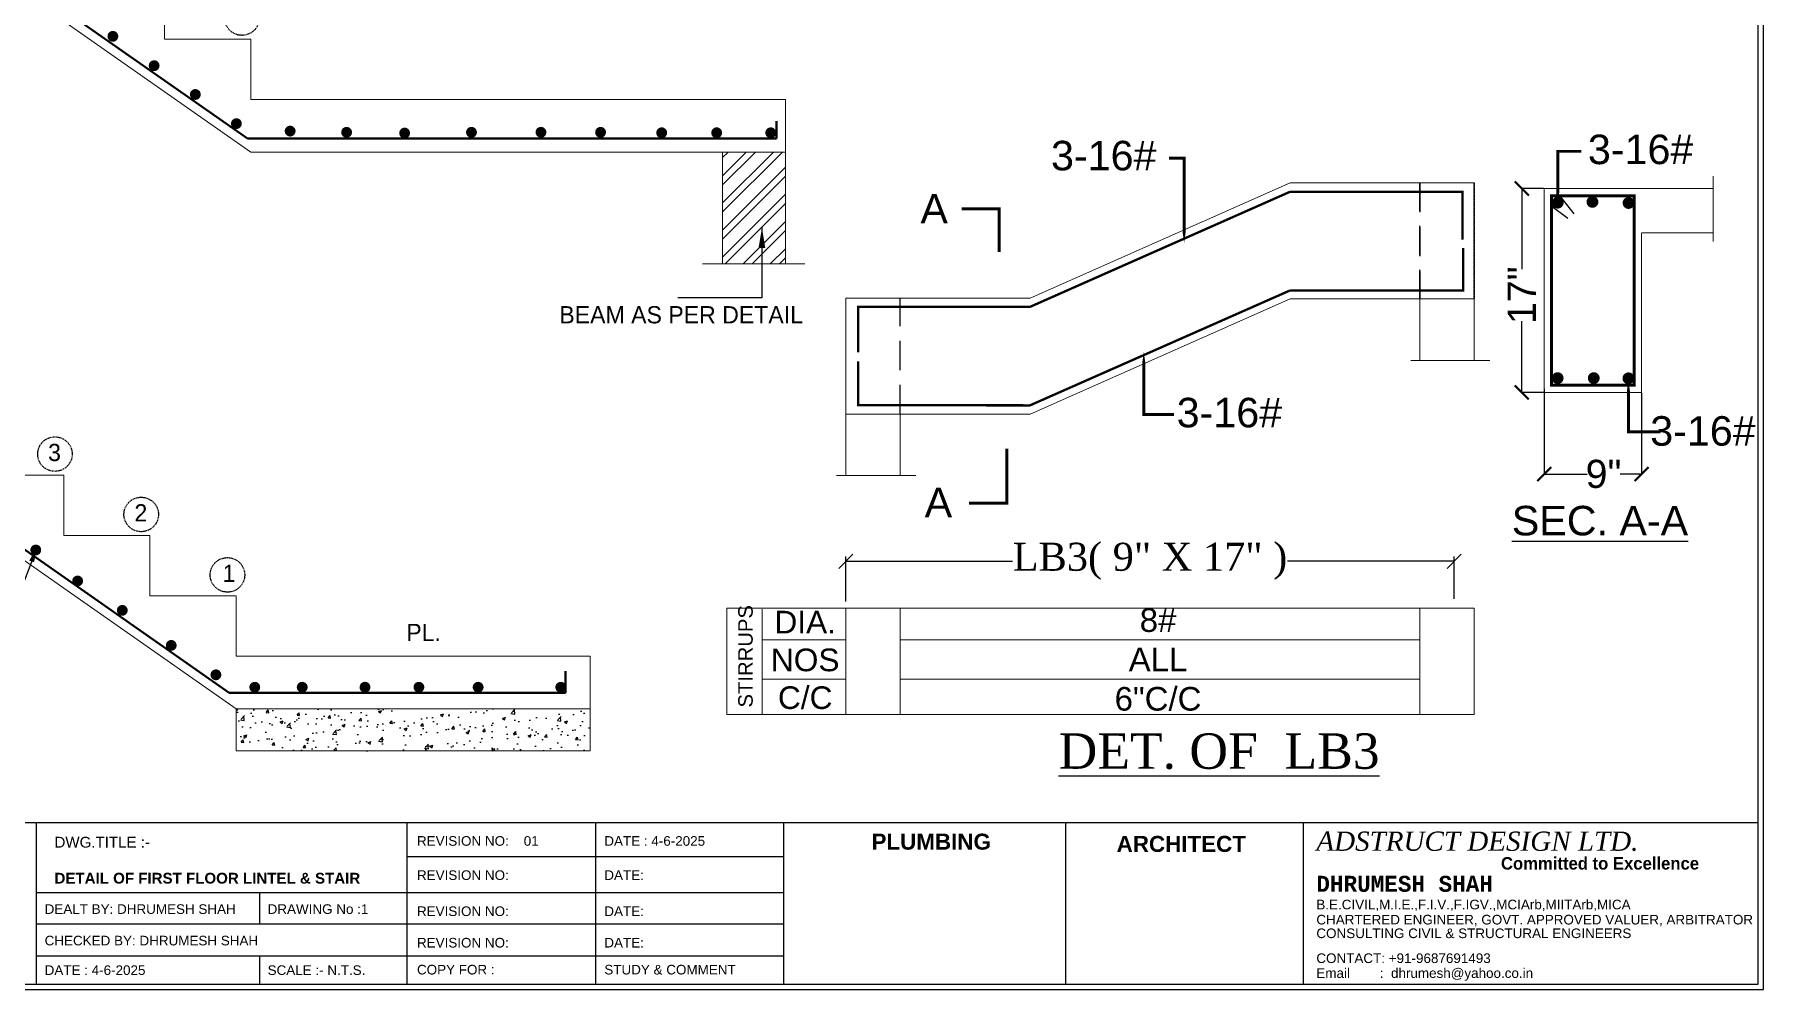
# Model space of a CAD drawing. Header units: millimetres. Extents: x 56222 to 162971, y -175692 to -121287.
# Drawn here: x 160693.4 to 161062, y -175251.5 to -175047.9 of the extents above; entities that cross this region are included whole.
import ezdxf

# ---------------------------------------------------------------- set-up
doc = ezdxf.new("R2010")
doc.units = ezdxf.units.MM
doc.header["$MEASUREMENT"] = 0
doc.header["$PDMODE"] = 35
for name, pattern in [('DASHED2', [0.375, 0.25, -0.125]), ('HIDDEN', [0.375, 0.25, -0.125]), ('TEXT', [0.125, 0, -0.125])]:
    doc.linetypes.add(name, pattern=pattern)
doc.layers.get('Defpoints').update_dxf_attribs({"color": 220})
doc.layers.add('0 @ 1', color=7, linetype='Continuous')
doc.layers.add('BASE', color=2, linetype='Continuous')
for name, color, linetype, lineweight in [('BEAM', 160, 'HIDDEN', 25), ('BM', 7, 'Continuous', 18), ('DIMENSION', 86, 'Continuous', 25), ('footing', 160, 'Continuous', 25), ('REINF.', 6, 'Continuous', 40), ('STAIR', 182, 'Continuous', 18), ('STEEL', 181, 'Continuous', 25), ('STR.TEXT.', 1, 'Continuous', 25), ('TEXT', 1, 'TEXT', 9), ('wall', 7, 'Continuous', 30)]:
    doc.layers.add(name, color=color, linetype=linetype, lineweight=lineweight)
doc.styles.add('arial', font='GOTHIC.TTF')
doc.styles.add('Dime _ Feet only', font='arial.ttf', dxfattribs={"height": 0.23})
doc.styles.add('KIRAN', font='times.ttf')
doc.styles.add('R1', font='times.ttf')
doc.styles.add('S1', font='times.ttf', dxfattribs={"height": 6.5})
doc.styles.add('style2', font='arial.ttf', dxfattribs={"height": 6})
doc.styles.add('VINAY', font='swiss.ttf')
doc.linetypes.add('ZIGZAG', pattern='A,0.0001,-0.2,[131,ltypeshp.shx,S=0.2,R=0,X=-0.2,Y=0],-0.4,[131,ltypeshp.shx,S=0.2,R=180,X=0.2,Y=0],-0.2', length=0.8001)
doc.dimstyles.new('Dime _ Feet only', dxfattribs={"dimtxt": 0.23, "dimasz": 0.1, "dimexe": 0.1, "dimexo": 0.1, "dimgap": 0.06, "dimtad": 0, "dimlfac": 39.375, "dimrnd": 1, "dimzin": 1, "dimdsep": 46, "dimlunit": 4, "dimtxsty": 'Dime _ Feet only', "dimblk": 'ARCHTICK', "dimcen": 0, "dimdle": 0.1, "dimclrd": 256, "dimclre": 256, "dimazin": 0, "dimtfac": 1, "dimtofl": 0, "dimtmove": 0, "dimatfit": 3, "dimldrblk": 'ARCHTICK', "dimfxl": 4.5, "dimfrac": 1, "dimtolj": 1, "dimtzin": 0, "dimarcsym": 1})
doc.dimstyles.new('KIRAN', dxfattribs={"dimtxt": 4, "dimasz": 3, "dimexe": 1, "dimexo": 2, "dimgap": 1, "dimtad": 0, "dimdec": 1, "dimzin": 0, "dimdsep": 46, "dimlunit": 4, "dimtxsty": 'KIRAN', "dimblk": 'OBLIQUE', "dimcen": 6, "dimclrd": 11, "dimclre": 11, "dimclrt": 6, "dimadec": 0, "dimazin": 0, "dimtfac": 1, "dimtdec": 1, "dimtofl": 0, "dimtmove": 0, "dimatfit": 3, "dimfxl": 1, "dimtolj": 1, "dimtzin": 0, "dimarcsym": 0})
doc.dimstyles.new('STAIRCASE DETAILS', dxfattribs={"dimtxt": 3.5, "dimasz": 4.5, "dimexe": 1, "dimexo": 1, "dimgap": 1, "dimtad": 1, "dimzin": 0, "dimdsep": 46, "dimlunit": 4, "dimtxsty": 'arial', "dimblk": 'OBLIQUE', "dimcen": 0.125, "dimclrd": 256, "dimclre": 256, "dimclrt": 256, "dimadec": 0, "dimazin": 0, "dimtfac": 1, "dimtofl": 0, "dimtmove": 0, "dimatfit": 3, "dimfxl": 0.18, "dimtolj": 1, "dimtzin": 0, "dimlwd": -1, "dimlwe": -1, "dimarcsym": 1})
doc.dimstyles.get("Standard").update_dxf_attribs({"dimtxt": 18, "dimasz": 6, "dimexe": 4.5, "dimexo": 9.0625, "dimgap": 0.09, "dimtad": 0, "dimdec": 0, "dimzin": 0, "dimdsep": 46, "dimlunit": 4, "dimtxsty": 'R1', "dimblk": 'OBLIQUE', "dimcen": 0.09, "dimadec": 0, "dimazin": 0, "dimtfac": 1, "dimtdec": 0, "dimtofl": 0, "dimtmove": 0, "dimatfit": 3, "dimfxl": 1, "dimtolj": 1, "dimtzin": 0, "dimarcsym": 0})

# ---------------------------------------------------------------- blocks, each defined once
blk = doc.blocks.new('_Oblique')
at = {"layer": 'wall', "color": 0, "lineweight": -2}
blk.add_line((-0.5, -0.5), (0.5, 0.5), dxfattribs=at)
blk = doc.blocks.new('*D380')
at = {"layer": 'Defpoints', "color": 0, "transparency": 16777216}
for p in [(160996.05, -175160.18), (160866.34, -175170.73), (160996.05, -175170.2)]:
    blk.add_point(p, dxfattribs=at)
at = {"layer": 'STEEL', "color": 11, "lineweight": -2, "transparency": 16777216}
for p, q in [((160866.34, -175168.73), (160866.34, -175159.18)), ((160866.34, -175160.18), (160901.86, -175160.18)), ((160996.05, -175160.18), (160960.53, -175160.18)), ((160996.05, -175168.2), (160996.05, -175159.18))]:
    blk.add_line(p, q, dxfattribs=at)
at = {"layer": 'STEEL', "color": 11, "lineweight": -2, "transparency": 16777216, "xscale": 3, "yscale": 3, "zscale": 3, "rotation": 180}
blk.add_blockref('_Oblique', (160866.34, -175160.18), dxfattribs=at)
at = {"layer": 'STEEL', "color": 11, "lineweight": -2, "transparency": 16777216, "xscale": 3, "yscale": 3, "zscale": 3}
blk.add_blockref('_Oblique', (160996.05, -175160.18), dxfattribs=at)
at = {"layer": 'STEEL', "color": 6, "lineweight": 25, "transparency": 16777216, "insert": (160931.2, -175160.18), "char_height": 6, "attachment_point": 5, "style": 'KIRAN'}
blk.add_mtext('\\A1;{\\H0.9962x;LB3( 9" X 17" ) }', dxfattribs=at)
blk = doc.blocks.new('_ArchTick')
at = {"color": 0, "linetype": 'ByBlock', "const_width": 0.15}
blk.add_lwpolyline([(-0.5, -0.5), (0.5, 0.5)], dxfattribs=at)
blk = doc.blocks.new('*D379')
at = {"layer": 'Defpoints', "color": 0, "transparency": 16777216}
for p in [(161015.22, -175080.7), (161010.45, -175124.18), (161015.22, -175124.18)]:
    blk.add_point(p, dxfattribs=at)
at = {"layer": 'DIMENSION', "lineweight": -2, "transparency": 16777216}
for p, q in [((161015.12, -175080.7), (161010.35, -175080.7)), ((161010.45, -175080.6), (161010.45, -175097.89)), ((161010.45, -175124.28), (161010.45, -175109.01)), ((161015.12, -175124.18), (161010.35, -175124.18))]:
    blk.add_line(p, q, dxfattribs=at)
at = {"layer": 'DIMENSION', "lineweight": -2, "transparency": 16777216, "xscale": 3, "yscale": 3, "zscale": 3}
for p, rotation in [((161010.45, -175080.7), 90), ((161010.45, -175124.18), 270)]:
    blk.add_blockref('_ArchTick', p, dxfattribs=dict(at, rotation=rotation))
at = {"layer": 'DIMENSION', "color": 0, "transparency": 16777216, "insert": (161010.45, -175103.45), "char_height": 0.23, "attachment_point": 5, "rotation": 90, "style": 'Dime _ Feet only'}
blk.add_mtext('\\A1;{\\H26.09x;17"}', dxfattribs=at)
blk = doc.blocks.new('*D378')
at = {"layer": 'Defpoints', "color": 0, "transparency": 16777216}
for p in [(161015.22, -175123.34), (161036, -175124.17), (161036, -175141.58)]:
    blk.add_point(p, dxfattribs=at)
at = {"layer": 'DIMENSION', "lineweight": -2, "transparency": 16777216}
for p, q in [((161015.22, -175123.44), (161015.22, -175141.68)), ((161036, -175124.27), (161036, -175141.68)), ((161015.12, -175141.58), (161024.37, -175141.58)), ((161036.1, -175141.58), (161031.39, -175141.58))]:
    blk.add_line(p, q, dxfattribs=at)
at = {"layer": 'DIMENSION', "lineweight": -2, "transparency": 16777216, "xscale": 3, "yscale": 3, "zscale": 3, "rotation": 180}
blk.add_blockref('_ArchTick', (161015.22, -175141.58), dxfattribs=at)
at = {"layer": 'DIMENSION', "lineweight": -2, "transparency": 16777216, "xscale": 3, "yscale": 3, "zscale": 3}
blk.add_blockref('_ArchTick', (161036, -175141.58), dxfattribs=at)
at = {"layer": 'DIMENSION', "color": 0, "transparency": 16777216, "insert": (161027.88, -175141.58), "char_height": 0.23, "attachment_point": 5, "style": 'Dime _ Feet only'}
blk.add_mtext('\\A1;{\\H26.09x;9\\H1x;"}', dxfattribs=at)
blk = doc.blocks.new('A$Cfb52c977')
for p, q in [((2.31, 71.62), (1154.27, 71.62)), ((416.01, 2.31), (416.01, 71.62)), ((416.01, 2.31), (416.01, 71.62)), ((574.85, 2.31), (574.85, 71.62)), ((655.64, 71.62), (655.64, 2.31)), ((736.44, 2.31), (736.44, 71.62)), ((857.41, 2.31), (857.41, 71.62)), ((959.22, 71.62), (959.22, 2.31)), ((416.01, 2.31), (416.01, 62.11)), ((416.01, 2.31), (416.01, 62.11)), ((574.85, 56.96), (736.44, 56.96)), ((736.44, 41.48), (416.01, 41.48)), ((511.63, 41.48), (511.63, 27.97)), ((736.44, 27.97), (416.01, 27.97)), ((736.44, 14.22), (416.01, 14.22)), ((511.63, 14.22), (511.63, 2.31))]:
    blk.add_line(p, q)
for points in [[(0, 0), (1156.58, 0), (1156.58, 819.14), (0, 819.14)], [(2.31, 2.31), (1154.27, 2.31), (1154.27, 816.83), (2.31, 816.83)]]:
    blk.add_lwpolyline(points, close=True)
at = {"attachment_point": 1, "style": 'style2'}
for s, width, gutter_width, insert, char_height in [('{\\fArial CE|b1|i0|c0|p34;PLUMBING}', 67.8627, 13.5, (774.06, 66.83), 6.8748), ('{\\fDutch801 XBd BT|b0|i1|c0|p18;ADSTRUCT DESIGN LTD.}', 228.171, 13.5, (964.85, 67.71), 8.2498), ('\\pi-16.49954,l16.49954,t16.49954;{\\fArial CE|b0|i0|c0|p34;REVISION NO:    01}', 63.16, 12.57, (579.13, 65.75), 4.1249), ('\\pi-16.49954,l16.49954,t16.49954;{\\fArial CE|b0|i0|c0|p34;DATE : 4-6-2025}', 63.16, 12.57, (659.47, 65.75), 4.1249), ('{\\fArial CE|b1|i0|c0|p34;ARCHITECT}', 67.8627, 13.5, (879.18, 65.86), 6.8748), ('{\\fScript MT Bold|b0|i0|c0|p66;Committed to Excellence}', 116.2211, 13.5, (1044.02, 56.75), 5.3425), ('\\pi-16.49954,l16.49954,t16.49954;{\\fArial CE|b0|i0|c0|p34;REVISION NO: }', 63.16, 12.57, (579.13, 51.08), 4.1249), ('\\pi-16.49954,l16.49954,t16.49954;{\\fArial CE|b0|i0|c0|p34;DATE:}', 63.16, 12.57, (659.47, 51.08), 4.1249), ('{\\fLucida Console|b1|i0|c0|p49;DHRUMESH SHAH}', 130.3591, 13.5, (964.85, 48.74), 6.8748), ('{\\fArial CE|b0|i0|c0|p34;DEALT BY: DHRUMESH SHAH}', 92.8645, 13.5, (419.44, 36.52), 4.1249), ('{\\fArial CE|b0|i0|c0|p34;DRAWING No :1}', 67.8627, 13.5, (515.07, 36.52), 4.1249), ('\\pi-16.49954,l16.49954,t16.49954;{\\fArial CE|b0|i0|c0|p34;REVISION NO: }', 63.16, 12.57, (579.13, 35.61), 4.1249), ('\\pi-16.49954,l16.49954,t16.49954;{\\fArial CE|b0|i0|c0|p34;DATE:}', 63.16, 12.57, (659.47, 35.61), 4.1249), ('{\\fArial CE|b0|i0|c0|p34;CHECKED BY: DHRUMESH SHAH}', 121.9325, 13.5, (419.44, 23.01), 4.1249), ('\\pi-16.49954,l16.49954,t16.49954;{\\fArial CE|b0|i0|c0|p34;REVISION NO: }', 63.16, 12.57, (579.13, 22.1), 4.1249), ('\\pi-16.49954,l16.49954,t16.49954;{\\fArial CE|b0|i0|c0|p34;DATE:}', 63.16, 12.57, (659.47, 22.1), 4.1249), ('\\pi-16.49954,l16.49954,t16.49954;{\\fArial CE|b0|i0|c0|p34;DATE : 4-6-2025}', 67.8627, 13.5, (419.44, 10.33), 4.1249), ('{\\fArial CE|b0|i0|c0|p34;SCALE :- N.T.S.}', 67.8627, 13.5, (515.07, 10.33), 4.1249), ('\\pi-16.49954,l16.49954,t16.49954;{\\fArial CE|b0|i0|c0|p34;COPY FOR :}', 63.16, 12.57, (579.13, 10.54), 4.1249), ('\\pi-16.49954,l16.49954,t16.49954;{\\fArial CE|b0|i0|c0|p34;STUDY & COMMENT}', 63.16, 12.57, (659.47, 10.54), 4.1249)]:
    blk.add_mtext_dynamic_manual_height_columns(s, width=width, gutter_width=gutter_width, heights=[0], dxfattribs=dict(at, insert=insert, char_height=char_height))
at = {"insert": (423.66, 65.46), "char_height": 4.6295, "width": 241.8627, "attachment_point": 1, "style": 'style2'}
blk.add_mtext('{\\fArial CE|b0|i0|c0|p34;\\C7;DWG.TITLE :-\\P\\P\\fArial CE|b1|i0|c0|p34;DETAIL OF FIRST FLOOR LINTEL & STAIR}', dxfattribs=at)
at = {"layer": '0 @ 1', "char_height": 4.1249, "attachment_point": 1, "style": 'style2'}
for s, width, insert in [('{\\fArial CE|b0|i0|c0|p34;B.E.CIVIL,M.I.E.,F.I.V.,F.IGV.,MCIArb,MIITArb,MICA}', 101.2088, (964.85, 38.48)), ('{\\fArial CE|b0|i0|c0|p34;CHARTERED ENGINEER, GOVT. APPROVED VALUER, ARBITRATOR}', 233.0207, (964.85, 31.99)), ('{\\fArial CE|b0|i0|c0|p34;CONSULTING CIVIL & STRUCTURAL ENGINEERS}', 228.8667, (964.85, 26.14)), ('{\\fArial CE|b0|i0|c0|p34;CONTACT: +91-9687691493}', 131.1243, (964.85, 15.45)), ('{\\fArial CE|b0|i0|c0|p34;Email        :  dhrumesh@yahoo.co.in}', 131.1243, (964.85, 9.07))]:
    blk.add_mtext_dynamic_manual_height_columns(s, width=width, gutter_width=13.5, heights=[0], dxfattribs=dict(at, insert=insert))
blk = doc.blocks.new('A$Cd35dc4b7')
at = {"ltscale": 5}
h = blk.add_hatch(dxfattribs=at)
h.set_pattern_fill('AR-CONC', color=256, scale=1.262195)
h.set_pattern_definition([(50, (-116220.405, 22846.937), (9.0532226, -0.79205435), [0.9466463, -10.4131093]), (355, (-116220.405, 22846.937), (-1.7513125, 9.494132), [0.75731704, -8.3304874]), (100.4514445, (-116219.651, 22846.871), (7.3019101, 8.70207754), [0.80452556, -8.8497811]), (46.1842, (-116220.405, 22849.462), (13.4706674, -2.0891762), [1.4199694, -15.619664]), (96.635635, (-116219.283, 22849.287), (11.797257, 12.2952769), [1.206789, -13.2746792]), (351.184164, (-116220.405, 22849.462), (11.797257, 12.2952769), [1.1359756, -12.4957311]), (21, (-116219.143, 22848.8304), (7.53413135, -5.08183577), [0.9466463, -10.4131093]), (326, (-116219.143, 22848.83), (3.0711141, 9.1528081), [0.75731704, -8.3304874]), (71.451445, (-116218.515, 22848.407), (10.6052454, 4.0709723), [0.8045255, -8.8497811]), (37.5, (-116220.4053, 22846.937), (0.15348109, 4.20176979), [0, -8.22951182, 0, -8.45670693, 0, -8.3620423]), (7.5, (-116220.4053, 22846.937), (3.32045072, 4.97824516), [0, -4.82158515, 0, -8.04018256, 0, -3.18704254]), (327.5, (-116223.22, 22846.937), (6.73788044, -0.28468648), [0, -3.15548766, 0, -9.8451215, 0, -13.06371892]), (317.5, (-116224.482, 22846.937), (7.36094705, 1.26352015), [0, -4.10213396, 0, -6.53817043, 0, -9.27713372])])
h.paths.add_polyline_path([(270.88, -454.21), (270.88, -466.46), (374.42, -466.46), (374.42, -454.21)])
at = {"layer": 'BEAM', "true_color": 0x139b48}
h = blk.add_hatch(dxfattribs=at)
h.set_pattern_fill('ANSI32', color=114, scale=15)
h.set_pattern_definition([(45, (-117811.4785, 159523.737), (-3.97747564, 3.97747564), []), (45, (-117808.827, 159523.737), (-3.97747564, 3.97747564), [])])
h.paths.add_polyline_path([(431.61, -291.28), (413.19, -291.28), (413.19, -324.02), (431.61, -324.02)])
for centre in [(272.58, -252.08), (217.83, -379.67), (243.07, -397.34), (268.31, -415.01)]:
    blk.add_circle(centre, 5.05)
at = {"layer": 'REINF.'}
for p, q in [((85.45, -155.23), (274.14, -287.31)), ((428.98, -287.31), (428.98, -282.24)), ((274.14, -287.31), (428.98, -287.31)), ((81.19, -318.16), (268.83, -449.51)), ((367.2, -449.51), (367.2, -443.24)), ((268.83, -449.51), (367.2, -449.51))]:
    blk.add_line(p, q, dxfattribs=at)
at = {"layer": 'REINF.', "const_width": 1.58}
for points in [[(235.57, -257.41, -1), (234, -257.41, -1)], [(235.57, -257.33, -1.049952), (234, -257.41, -0.952424)], [(247.64, -266, -1), (246.06, -266, -1)], [(247.64, -265.93, -1.049952), (246.06, -266, -0.952424)], [(259.7, -274.43, -1), (258.12, -274.43, -1)], [(259.7, -274.36, -1.049952), (258.12, -274.43, -0.952424)], [(271.72, -282.96, -1), (270.14, -282.96, -1)], [(271.71, -282.89, -1.049952), (270.14, -282.96, -0.952424)], [(287.44, -285.15, -1), (285.86, -285.15, -1)], [(287.44, -285.08, -1.049952), (285.86, -285.15, -0.952424)], [(303.96, -285.5, -1), (302.38, -285.5, -1)], [(303.95, -285.42, -1.049952), (302.38, -285.5, -0.952424)], [(320.94, -285.73, -1), (319.36, -285.73, -1)], [(320.93, -285.65, -1.049952), (319.36, -285.73, -0.952424)], [(340.5, -285.5, -1), (338.92, -285.5, -1)], [(340.49, -285.43, -1.049952), (338.92, -285.5, -0.952424)], [(360.83, -285.5, -1), (359.25, -285.5, -1)], [(360.82, -285.43, -1.049952), (359.25, -285.5, -0.952424)], [(378.27, -285.5, -1), (376.69, -285.5, -1)], [(378.26, -285.43, -1.049952), (376.69, -285.5, -0.952424)], [(396.15, -285.64, -1), (394.57, -285.64, -1)], [(396.15, -285.56, -1.049952), (394.57, -285.64, -0.952424)], [(412.24, -285.64, -1), (410.66, -285.64, -1)], [(412.24, -285.56, -1.049952), (410.66, -285.64, -0.952424)], [(428.06, -285.64, -1), (426.48, -285.64, -1)], [(428.05, -285.56, -1.049952), (426.48, -285.64, -0.952424)], [(213.01, -407.73, -1), (211.44, -407.73, -1)], [(213.01, -407.65, -1.049952), (211.44, -407.73, -0.952424)], [(225.26, -416.8, -1), (223.68, -416.8, -1)], [(225.25, -416.72, -1.049952), (223.68, -416.8, -0.952424)], [(238.32, -425.4, -1), (236.74, -425.4, -1)], [(238.31, -425.33, -1.049952), (236.74, -425.4, -0.952424)], [(252.65, -435.65, -1), (251.07, -435.65, -1)], [(252.65, -435.57, -1.049952), (251.07, -435.65, -0.952424)], [(265.71, -444.26, -1), (264.13, -444.26, -1)], [(265.71, -444.18, -1.049952), (264.13, -444.26, -0.952424)], [(277.09, -447.89, -1), (275.52, -447.89, -1)], [(277.09, -447.82, -1.049952), (275.52, -447.89, -0.952424)], [(290.97, -447.89, -1), (289.39, -447.89, -1)], [(309.34, -447.89, -1), (307.76, -447.89, -1)], [(325.11, -447.89, -1), (323.54, -447.89, -1)], [(342.45, -447.89, -1), (340.87, -447.89, -1)], [(366.62, -447.89, -1), (365.05, -447.89, -1)]]:
    blk.add_lwpolyline(points, format="xyb", close=True, dxfattribs=at)
at = {"layer": 'STAIR'}
for p, q in [((275.15, -291.28), (94.46, -164.8)), ((249.9, -240.53), (249.9, -258.2)), ((249.9, -258.2), (275.15, -258.2)), ((250.83, -258.2), (275.15, -258.2)), ((275.15, -258.2), (275.15, -275.87)), ((275.15, -275.87), (356.59, -275.87)), ((276.07, -275.87), (356.59, -275.87)), ((356.59, -275.87), (431.61, -275.87)), ((431.61, -275.87), (431.61, -291.28)), ((275.15, -291.28), (431.61, -291.28)), ((413.19, -324.02), (413.19, -291.28)), ((431.61, -291.28), (431.61, -289.33)), ((431.61, -291.28), (431.61, -324.02)), ((413.19, -324.02), (413.19, -300.35)), ((270.88, -454.21), (90.2, -327.73)), ((437.24, -324.02), (407.3, -324.02)), ((431.61, -324.02), (413.19, -324.02)), ((195.15, -385.79), (220.39, -385.79)), ((196.07, -385.79), (220.39, -385.79)), ((220.39, -385.79), (220.39, -403.46)), ((220.39, -403.46), (245.64, -403.46)), ((221.32, -403.46), (245.64, -403.46)), ((245.64, -403.46), (245.64, -421.13)), ((245.64, -421.13), (270.88, -421.13)), ((246.56, -421.13), (270.88, -421.13)), ((270.88, -421.13), (270.88, -438.8)), ((270.88, -438.8), (374.42, -438.8)), ((374.42, -438.8), (374.42, -454.21)), ((270.88, -454.21), (374.42, -454.21))]:
    blk.add_line(p, q, dxfattribs=at)
blk.add_lwpolyline([(270.88, -454.21), (374.42, -454.21), (374.42, -466.46), (270.88, -466.46)], close=True, dxfattribs=at)
at = {"layer": 'TEXT', "style": 'arial'}
for s, height, p in [('BEAM AS PER DETAIL', 5.0488, (365.42, -341.42)), ('3', 5.05, (215.83, -381.72)), ('2', 5.05, (241.1, -399.39)), ('1', 5.05, (266.9, -417.06)), ('PL.', 5.049, (320.64, -434.39))]:
    blk.add_text(s, height=height, dxfattribs=at).set_placement(p)
at = {"layer": 'DIMENSION'}
for points, dimstyle in [([(424.71, -313.39), (424.66, -333.95), (400.09, -333.95)], 'Standard'), ([(424.71, -313.39), (424.66, -333.95), (400.09, -333.95)], 'Standard'), ([(212.62, -406.88), (205.29, -426.07), (179.39, -426.07)], 'STAIRCASE DETAILS')]:
    blk.add_leader(points, dimstyle=dimstyle, dxfattribs=at)

msp = doc.modelspace()

# ---------------------------------------------------------------- linework, layer by layer
for p, q in [((161016.65695, -175084.35814), (161020.24311, -175087.00719)), ((161018.44229, -175082.15396), (161021.5295, -175086.11362))]:
    msp.add_line(p, q)
for points in [[(160938.47768, -175092.27646, 0, 1.88738, 0), (160938.47768, -175085.82741, 0.62913, 0.62913, 0), (160938.47768, -175074.22612, 0.62913, 0.62913, 0), (160935.26567, -175074.22612, 0.62913, 0.62913, 0)], [(161018.11481, -175083.71558, 0, 1.88738, 0), (161018.11481, -175077.26653, 0.62913, 0.62913, 0), (161018.11481, -175072.77881, 0.62913, 0.62913, 0), (161023.15063, -175072.77881, 0.62913, 0.62913, 0)], [(160929.8797, -175115.60269, 0, 1.88738, 0), (160929.8797, -175122.05174, 0.62913, 0.62913, 0), (160929.8797, -175128.91125, 0.62913, 0.62913, 0), (160936.30372, -175128.91125, 0.62913, 0.62913, 0)], [(161033.17927, -175121.64898, 0, 1.88738, 0), (161033.17927, -175128.09803, 0.62913, 0.62913, 0), (161033.17927, -175132.58575, 0.62913, 0.62913, 0), (161039.95865, -175132.58575, 0.62913, 0.62913, 0)]]:
    msp.add_lwpolyline(points, format="xyseb")
at = {"const_width": 0.62913}
for points in [[(160891.02873, -175085.06412), (160899.06844, -175085.06412), (160899.06844, -175094.21755)], [(160892.6274, -175147.77273), (160900.66712, -175147.77273), (160900.66712, -175136.19734)]]:
    msp.add_lwpolyline(points, dxfattribs=at)
at = {"layer": 'BASE', "linetype": 'DASHED2'}
for p, q in [((161000.32729, -175079.5126), (161000.32729, -175104.25821)), ((161000.32729, -175104.25821), (161000.32729, -175079.5126))]:
    msp.add_line(p, q, dxfattribs=at)
at = {"layer": 'BEAM', "ltscale": 25}
for p, q in [((160988.72808, -175079.5126), (160988.72808, -175104.25821)), ((160988.72808, -175104.25821), (160988.72808, -175079.5126)), ((160877.9421, -175128.79244), (160877.9421, -175104.04683))]:
    msp.add_line(p, q, dxfattribs=at)
at = {"layer": 'BM', "linetype": 'ByBlock'}
for p, q in [((160905.62617, -175104.04683), (160961.04401, -175079.5126)), ((160961.04401, -175079.5126), (161000.32729, -175079.5126)), ((161000.32729, -175104.25821), (161000.32729, -175079.5126)), ((161035.99689, -175080.69775), (161051.26286, -175080.69775)), ((161051.26286, -175078.10299), (161051.26286, -175092.0139)), ((161035.99689, -175090.15165), (161051.26286, -175090.15165)), ((160866.34289, -175104.04683), (160905.62617, -175104.04683)), ((160866.34289, -175104.04683), (160866.34289, -175128.79244)), ((160866.34289, -175128.79244), (160866.34289, -175104.04683)), ((160866.34289, -175104.04683), (160866.34289, -175128.79244)), ((160866.34289, -175128.79244), (160866.34289, -175104.04683)), ((160866.34289, -175128.79244), (160866.34289, -175104.04683)), ((160905.62617, -175128.79244), (160961.04401, -175104.25821)), ((160961.04401, -175104.25821), (161000.32729, -175104.25821)), ((160988.72808, -175104.25821), (160988.72808, -175117.37045)), ((161000.32729, -175104.25821), (161000.32729, -175117.37045)), ((160877.9421, -175128.79244), (160866.34289, -175128.79244)), ((160866.34289, -175128.79244), (160866.34289, -175141.90468)), ((160877.9421, -175128.79244), (160905.62617, -175128.79244)), ((160877.9421, -175128.79244), (160877.9421, -175141.90468)), ((160840.96406, -175170.19811), (160866.34289, -175170.19811)), ((160840.96406, -175170.19811), (160840.96406, -175192.84664)), ((160848.53768, -175170.40256), (160848.53768, -175192.84664)), ((160866.34289, -175170.19811), (161000.32729, -175170.19811)), ((160866.34289, -175170.19811), (160866.34289, -175192.84664)), ((160866.34289, -175170.19811), (160866.34289, -175192.84664)), ((160877.9421, -175170.19811), (160877.9421, -175192.84664)), ((160988.72808, -175170.19811), (160988.72808, -175192.84664)), ((161000.32729, -175170.19811), (161000.32729, -175192.84664)), ((161000.32729, -175170.19811), (161000.32729, -175192.84664)), ((160848.53768, -175176.9231), (160866.34289, -175176.9231)), ((160877.9421, -175176.9231), (160988.72808, -175176.9231)), ((160866.34289, -175185.33599), (160848.53768, -175185.33599)), ((160988.72808, -175185.33599), (160877.9421, -175185.33599)), ((160840.96406, -175192.84664), (160866.34289, -175192.84664)), ((160866.34289, -175192.84664), (161000.32729, -175192.84664))]:
    msp.add_line(p, q, dxfattribs=at)
at = {"layer": 'BM', "linetype": 'ZIGZAG', "ltscale": 3}
for p, q in [((160986.77671, -175117.37045), (161003.64205, -175117.37045)), ((160864.39152, -175141.90468), (160881.25686, -175141.90468))]:
    msp.add_line(p, q, dxfattribs=at)
at = {"layer": 'BM', "linetype": 'ByBlock'}
for points in [[(161015.2216, -175080.69775), (161035.99689, -175080.69775)], [(161015.2216, -175124.18123), (161015.2216, -175080.69775)], [(161035.99689, -175090.25165), (161035.99689, -175124.18123), (161015.2216, -175124.18123)]]:
    msp.add_lwpolyline(points, dxfattribs=at)
at = {"layer": 'STEEL'}
for p, q in [((160905.62617, -175105.93421), (160961.04401, -175081.39998)), ((160905.62617, -175126.93182), (160961.04401, -175102.43809))]:
    msp.add_line(p, q, dxfattribs=at)
for points, const_width in [([(160905.62617, -175105.93421), (160961.04401, -175081.39998)], 0.5033), ([(160961.04401, -175081.39998), (160997.82978, -175081.39998), (160997.82978, -175091.60836)], 0.5033), ([(161016.79441, -175082.27056), (161034.42408, -175082.27056), (161034.42408, -175122.60842), (161016.79441, -175122.60842), (161016.79441, -175082.27056)], 0.62913), ([(160961.04401, -175102.43809), (160997.9847, -175102.46508), (160997.9847, -175093.38806)], 0.5033), ([(160905.62617, -175126.93182), (160961.04401, -175102.43809)], 0.5033), ([(160869.01794, -175115.63192), (160869.01794, -175105.93421), (160905.62617, -175105.93421)], 0.5033), ([(160869.01794, -175117.58202), (160869.01794, -175126.90506), (160905.62617, -175126.93182)], 0.5033)]:
    msp.add_lwpolyline(points, dxfattribs=dict(at, const_width=const_width))
at = {"layer": 'STEEL', "const_width": 1.25825}
for points in [[(161017.48569, -175083.71558, 1), (161018.74394, -175083.71558, 1)], [(161024.8843, -175083.55638, 1), (161026.14255, -175083.55638, 1)], [(161032.57837, -175083.78765, 1), (161033.83663, -175083.78765, 1)], [(161017.46279, -175121.12821, -1), (161018.72104, -175121.12821, -1)], [(161025.16523, -175121.12821, -1), (161026.42348, -175121.12821, -1)], [(161032.55548, -175121.16578, -1), (161033.81373, -175121.16578, -1)]]:
    msp.add_lwpolyline(points, format="xyb", close=True, dxfattribs=at)

# ---------------------------------------------------------------- block references
at = {"layer": 'BEAM', "xscale": 0.7285286503611133, "yscale": 0.7285286503611133, "zscale": 0.7285286503611133}
msp.add_blockref('A$Cd35dc4b7', (160539.07427, -174860.72415), dxfattribs=at)
at = {"layer": 'footing', "xscale": 0.4970283477159683, "yscale": 0.4970283477159683, "zscale": 0.4970283477159683}
msp.add_blockref('A$Cfb52c977', (160487.10521, -175251.45287), dxfattribs=at)

# ---------------------------------------------------------------- texts
at = {"layer": 'STR.TEXT.', "style": 'VINAY'}
msp.add_text('STIRRUPS', height=3.092278, rotation=90, dxfattribs=at).set_placement((160846.51636, -175191.34604))
for s, insert, char_height, width, attachment_point in [('3-16#', (161024.54751, -175069.21421), 6.291256, 59.8438855, 1), ('3-16#', (160932.57806, -175070.53914), 6.291256, 115.3147044, 3), ('A', (160888.12758, -175081.86317), 6.29126, 71.2327464, 3), ('3-16#', (160936.88611, -175125.32496), 6.291256, 86.2327464, 1), ('\\P3-16#', (161049.06874, -175118.75138), 6.291256, 71.2327464, 2), ('A', (160889.02461, -175144.50444), 6.29126, 71.2327464, 3), ('{\\LSEC. A-A}', (161008.31724, -175148.36277), 6.291256, 61.8844959, 1), ('DIA.\\PNOS\\PC/C', (160857.70071, -175170.72752), 4.831685, 68.3834365, 2), ('8#\\PALL\\P6"C/C', (160932.9142, -175170.19811), 5.033005, 125.0487853, 2)]:
    msp.add_mtext(s, dxfattribs=dict(at, insert=insert, char_height=char_height, width=width, attachment_point=attachment_point))
at = {"layer": 'STR.TEXT.', "insert": (160945.93902, -175196.86003), "char_height": 7.5495072, "attachment_point": 2, "style": 'S1'}
msp.add_mtext('{\\LDET. OF  LB3}', dxfattribs=at)

# ---------------------------------------------------------------- dimensions: what is measured, and where the dimension line sits
at = {"layer": 'DIMENSION'}
dim = msp.add_linear_dim(base=(161010.44595, -175124.18123), p1=(161015.2216, -175080.69775), p2=(161015.2216, -175124.18123), angle=90, text='{\\H26.09x;17"}', dimstyle='Dime _ Feet only', override={"dimtxt": 3, "dimasz": 3, "dimpost": '\\X'}, dxfattribs=at)
dim.commit()
dim.dimension.update_dxf_attribs({"geometry": '*D379', "text_midpoint": (161010.44595, -175103.44995), "dimtype": 160})
dim = msp.add_linear_dim(base=(161035.99689, -175141.58259), p1=(161015.2216, -175123.33695), p2=(161035.99689, -175124.17371), text='{\\H26.09x;9\\H1x;"}', dimstyle='Dime _ Feet only', override={"dimtxt": 3, "dimasz": 3, "dimpost": '\\X'}, dxfattribs=at)
dim.commit()
dim.dimension.update_dxf_attribs({"geometry": '*D378', "text_midpoint": (161027.87705, -175141.58259), "dimtype": 160})
at = {"layer": 'STEEL', "lineweight": 25}
dim = msp.add_linear_dim(base=(160996.0503, -175160.17575), p1=(160866.34289, -175170.72752), p2=(160996.0503, -175170.19811), text='{\\H0.9962x;LB3( 9" X 17" ) }', dimstyle='KIRAN', override={"dimtxt": 6}, dxfattribs=at)
dim.commit()
dim.dimension.update_dxf_attribs({"geometry": '*D380', "text_midpoint": (160931.1966, -175160.17575)})

doc.saveas('drawing.dxf')
